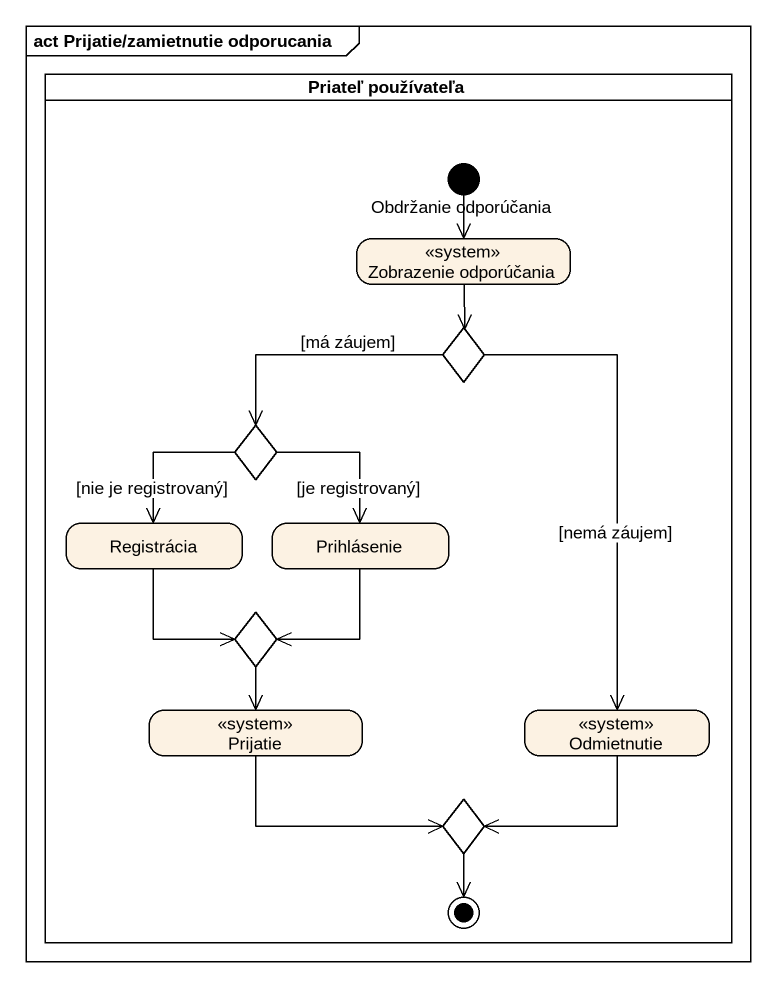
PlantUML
@startuml
mainframe act Prijatie/zamietnutie odporucania
hide empty description
state "Priateľ používateľa" as Priateľ_používateľa <<partition>> {
  state "Obdržanie odporúčania" as Obdržanie_odporúčania <<start>>
  state "Zobrazenie odporúčania" as Zobrazenie_odporúčania <<system>>
  state choice1 <<choice>>
  state choice2 <<choice>>
  state Registrácia
  state Prihlásenie
  state choice3 <<choice>>
  state Prijatie <<system>>
  state Odmietnutie <<system>>
  state choice4 <<choice>>
  choice4 --> [*]
}
Obdržanie_odporúčania --> Zobrazenie_odporúčania
Zobrazenie_odporúčania --> choice1
choice1 -left-> choice2 : [má záujem]
choice1 --> Odmietnutie : [nemá záujem]
choice2 --> Registrácia : [nie je registrovaný]
choice2 --> Prihlásenie : [je registrovaný]
Registrácia --> choice3
Prihlásenie --> choice3
choice3 --> Prijatie
Prijatie -right-> choice4
Odmietnutie --> choice4
@enduml
